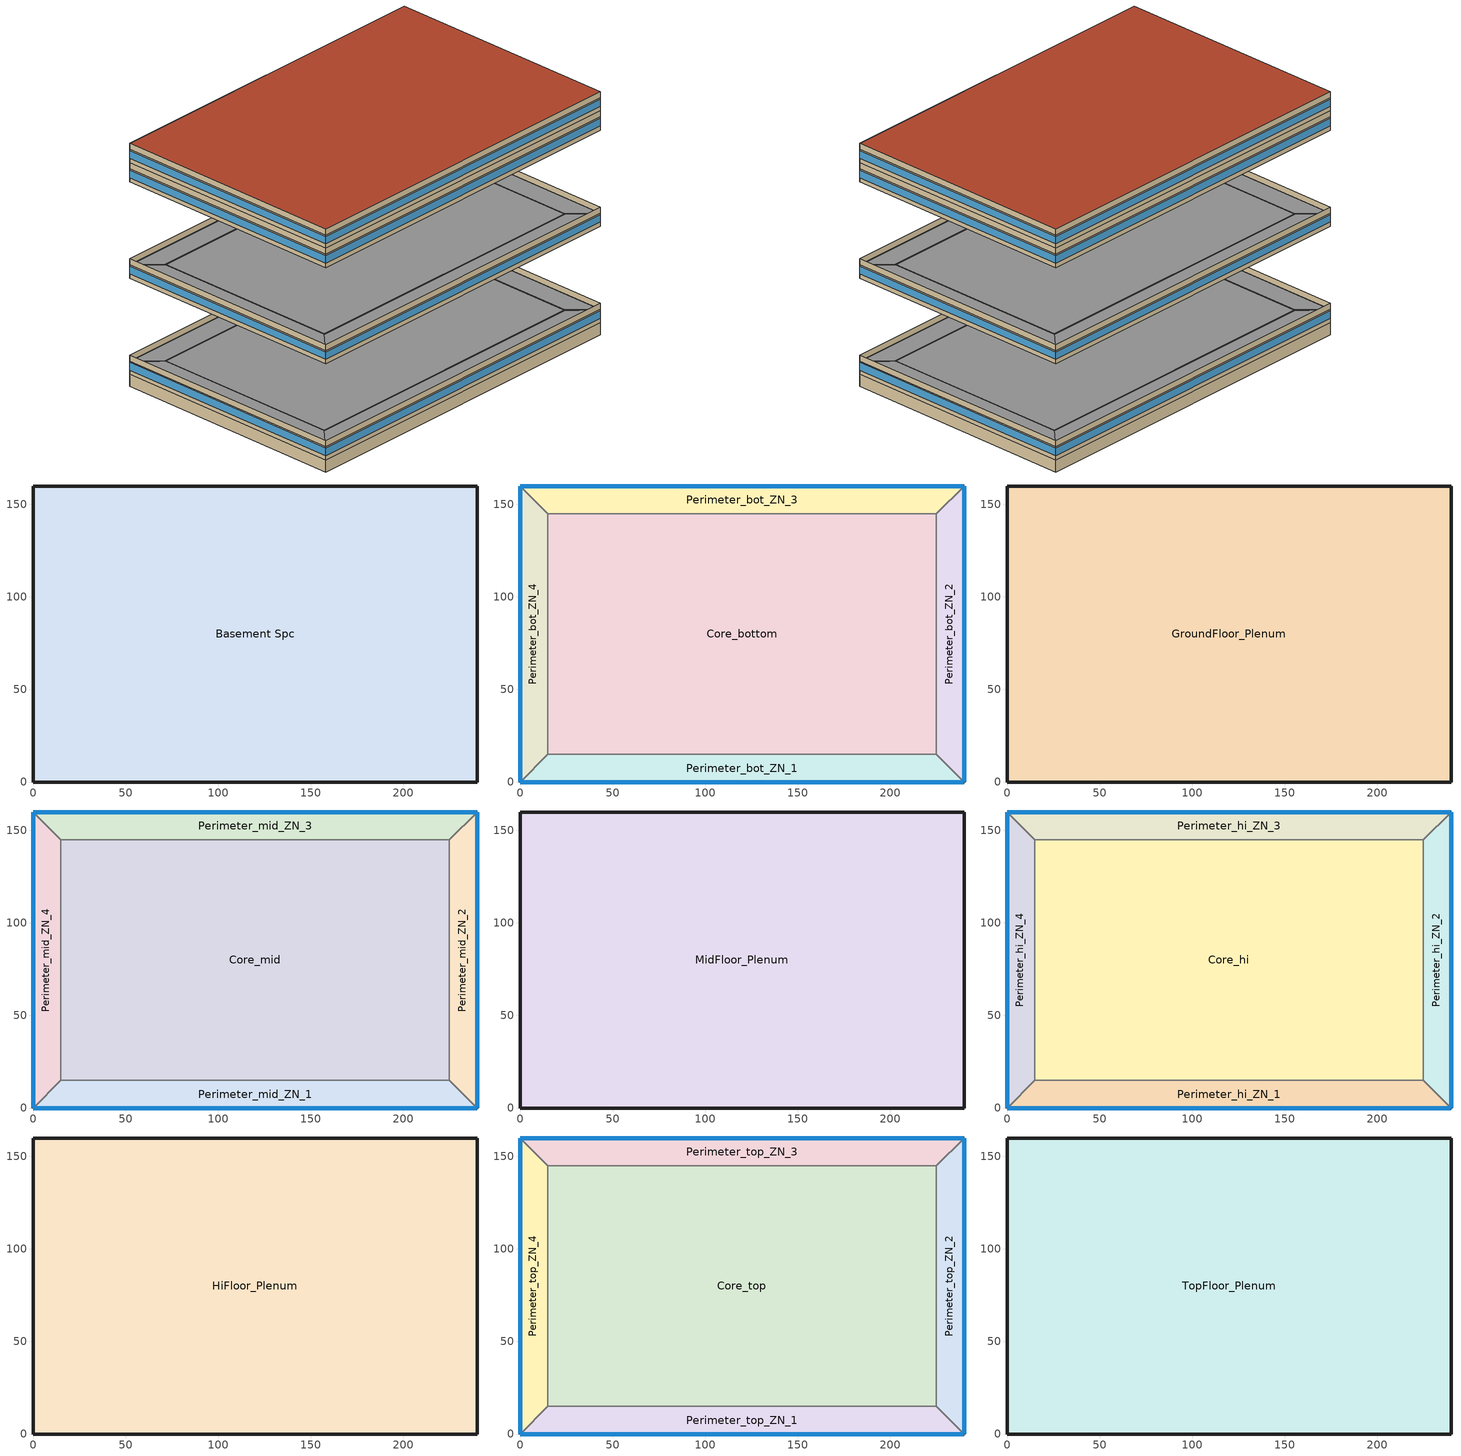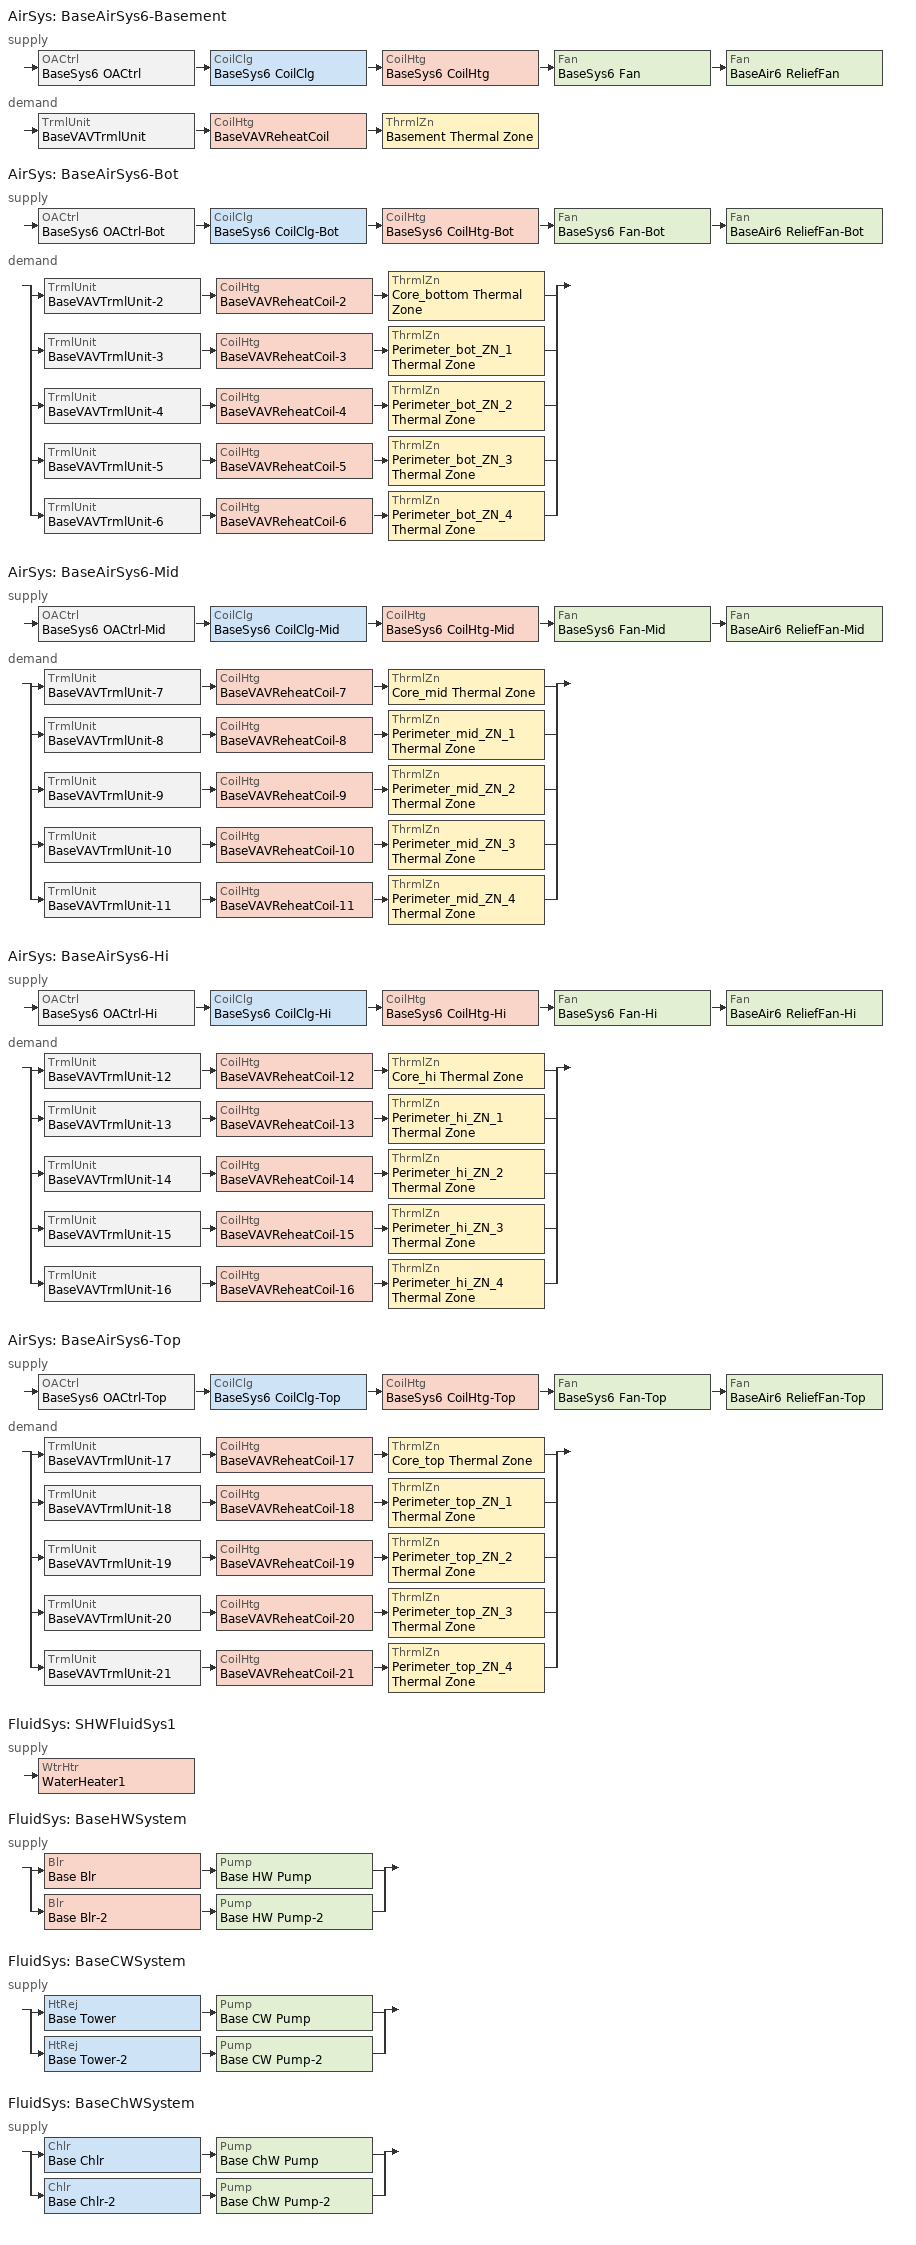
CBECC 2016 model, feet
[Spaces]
Basement Spc
 floor ground (Base_CZ12-SlabOnOrBelowGradeF073): 239.85,159.9 239.85,0 0,0 0,159.9 z-8
 wall ground (Base_CZ12-BelowGradeWallC114): 239.85,0 239.85,159.9 0,159.9 0,0 239.85,0 z-8:0
Core_bottom
 floor to Basement Spc (NACM_Interior Floor): 224.85,144.9 224.85,15 15,15 15,144.9 z0
 wall to Perimeter_bot_ZN_2 (NACM_Interior Wall): 224.85,15 224.85,144.9 z0:9
 wall to Perimeter_bot_ZN_3 (NACM_Interior Wall): 224.85,144.9 15,144.9 z0:9
 wall to Perimeter_bot_ZN_1 (NACM_Interior Wall): 15,15 224.85,15 z0:9
 wall to Perimeter_bot_ZN_4 (NACM_Interior Wall): 15,144.9 15,15 z0:9
Perimeter_bot_ZN_2
 floor to Basement Spc (NACM_Interior Floor): 239.85,159.9 239.85,0 224.85,15 224.85,144.9 z0
 wall outside (Base_CZ12-NonresMetalFrameWallU062): 239.85,0 239.85,159.9 z0:9
 wall to Perimeter_bot_ZN_1 (NACM_Interior Wall): 224.85,15 239.85,0 z0:9
 wall to Perimeter_bot_ZN_3 (NACM_Interior Wall): 239.85,159.9 224.85,144.9 z0:9
 window (Base_AllCZ_FixedWindowU36): 239.85,0.01 239.85,159.89 z3:8.2
Perimeter_bot_ZN_3
 floor to Basement Spc (NACM_Interior Floor): 239.85,159.9 224.85,144.9 15,144.9 0,159.9 z0
 wall outside (Base_CZ12-NonresMetalFrameWallU062): 239.85,159.9 0,159.9 z0:9
 wall to Perimeter_bot_ZN_4 (NACM_Interior Wall): 0,159.9 15,144.9 z0:9
 window (Base_AllCZ_FixedWindowU36): 239.85,159.9 0,159.9 z3:8.2
Perimeter_bot_ZN_1
 floor to Basement Spc (NACM_Interior Floor): 224.85,15 239.85,0 0,0 15,15 z0
 wall outside (Base_CZ12-NonresMetalFrameWallU062): 0,0 239.85,0 z0:9
 wall to Perimeter_bot_ZN_4 (NACM_Interior Wall): 15,15 0,0 z0:9
 window (Base_AllCZ_FixedWindowU36): 0,0 239.85,0 z3:8.2
Perimeter_bot_ZN_4
 floor to Basement Spc (NACM_Interior Floor): 0,159.9 15,144.9 15,15 0,0 z0
 wall outside (Base_CZ12-NonresMetalFrameWallU062): 0,159.9 0,0 z0:9
 window (Base_AllCZ_FixedWindowU36): 0,159.89 0,0.01 z3:8.2
GroundFloor_Plenum
 floor to Core_bottom (NACM_Drop Ceiling): 224.85,144.9 224.85,15 15,15 15,144.9 z9
 floor to Perimeter_bot_ZN_1 (NACM_Drop Ceiling): 224.85,15 239.85,0 0,0 15,15 z9
 floor to Perimeter_bot_ZN_2 (NACM_Drop Ceiling): 239.85,159.9 239.85,0 224.85,15 224.85,144.9 z9
 floor to Perimeter_bot_ZN_3 (NACM_Drop Ceiling): 239.85,159.9 224.85,144.9 15,144.9 0,159.9 z9
 floor to Perimeter_bot_ZN_4 (NACM_Drop Ceiling): 0,159.9 15,144.9 15,15 0,0 z9
 wall outside (Base_CZ12-NonresMetalFrameWallU062): 239.85,0 239.85,159.9 0,159.9 0,0 239.85,0 z9:13
Core_mid
 floor inside (NACM_Interior Floor): 224.85,144.9 224.85,15 15,15 15,144.9 z65
 wall to Perimeter_mid_ZN_2 (NACM_Interior Wall): 224.85,15 224.85,144.9 z65:74
 wall to Perimeter_mid_ZN_3 (NACM_Interior Wall): 224.85,144.9 15,144.9 z65:74
 wall to Perimeter_mid_ZN_1 (NACM_Interior Wall): 15,15 224.85,15 z65:74
 wall to Perimeter_mid_ZN_4 (NACM_Interior Wall): 15,144.9 15,15 z65:74
Perimeter_mid_ZN_2
 floor inside (NACM_Interior Floor): 239.85,159.9 239.85,0 224.85,15 224.85,144.9 z65
 wall outside (Base_CZ12-NonresMetalFrameWallU062): 239.85,0 239.85,159.9 z65:74
 wall to Perimeter_mid_ZN_1 (NACM_Interior Wall): 224.85,15 239.85,0 z65:74
 wall to Perimeter_mid_ZN_3 (NACM_Interior Wall): 239.85,159.9 224.85,144.9 z65:74
 window (Base_AllCZ_FixedWindowU36): 239.85,0.01 239.85,159.89 z68:73
Perimeter_mid_ZN_3
 floor inside (NACM_Interior Floor): 239.85,159.9 224.85,144.9 15,144.9 0,159.9 z65
 wall outside (Base_CZ12-NonresMetalFrameWallU062): 239.85,159.9 0,159.9 z65:74
 wall to Perimeter_mid_ZN_4 (NACM_Interior Wall): 0,159.9 15,144.9 z65:74
 window (Base_AllCZ_FixedWindowU36): 239.85,159.9 0,159.9 z68:73
Perimeter_mid_ZN_1
 floor inside (NACM_Interior Floor): 224.85,15 239.85,0 0,0 15,15 z65
 wall outside (Base_CZ12-NonresMetalFrameWallU062): 0,0 239.85,0 z65:74
 wall to Perimeter_mid_ZN_4 (NACM_Interior Wall): 15,15 0,0 z65:74
 window (Base_AllCZ_FixedWindowU36): 0,0 239.85,0 z68:73
Perimeter_mid_ZN_4
 floor inside (NACM_Interior Floor): 0,159.9 15,144.9 15,15 0,0 z65
 wall outside (Base_CZ12-NonresMetalFrameWallU062): 0,159.9 0,0 z65:74
 window (Base_AllCZ_FixedWindowU36): 0,159.89 0,0.01 z68:73
MidFloor_Plenum
 floor to Core_mid (NACM_Drop Ceiling): 224.85,144.9 224.85,15 15,15 15,144.9 z74
 floor to Perimeter_mid_ZN_1 (NACM_Drop Ceiling): 224.85,15 239.85,0 0,0 15,15 z74
 floor to Perimeter_mid_ZN_2 (NACM_Drop Ceiling): 239.85,159.9 239.85,0 224.85,15 224.85,144.9 z74
 floor to Perimeter_mid_ZN_3 (NACM_Drop Ceiling): 239.85,159.9 224.85,144.9 15,144.9 0,159.9 z74
 floor to Perimeter_mid_ZN_4 (NACM_Drop Ceiling): 0,159.9 15,144.9 15,15 0,0 z74
 wall outside (Base_CZ12-NonresMetalFrameWallU062): 239.85,0 239.85,159.9 0,159.9 0,0 239.85,0 z74:78
Core_hi
 floor inside (NACM_Interior Floor): 224.85,144.9 224.85,15 15,15 15,144.9 z130
 wall to Perimeter_hi_ZN_2 (NACM_Interior Wall): 224.85,15 224.85,144.9 z130:139
 wall to Perimeter_hi_ZN_3 (NACM_Interior Wall): 224.85,144.9 15,144.9 z130:139
 wall to Perimeter_hi_ZN_1 (NACM_Interior Wall): 15,15 224.85,15 z130:139
 wall to Perimeter_hi_ZN_4 (NACM_Interior Wall): 15,144.9 15,15 z130:139
Perimeter_hi_ZN_2
 floor inside (NACM_Interior Floor): 239.85,159.9 239.85,0 224.85,15 224.85,144.9 z130
 wall outside (Base_CZ12-NonresMetalFrameWallU062): 239.85,0 239.85,159.9 z130:139
 wall to Perimeter_hi_ZN_1 (NACM_Interior Wall): 224.85,15 239.85,0 z130:139
 wall to Perimeter_hi_ZN_3 (NACM_Interior Wall): 239.85,159.9 224.85,144.9 z130:139
 window (Base_AllCZ_FixedWindowU36): 239.85,0.01 239.85,159.89 z133:138
Perimeter_hi_ZN_3
 floor inside (NACM_Interior Floor): 239.85,159.9 224.85,144.9 15,144.9 0,159.9 z130
 wall outside (Base_CZ12-NonresMetalFrameWallU062): 239.85,159.9 0,159.9 z130:139
 wall to Perimeter_hi_ZN_4 (NACM_Interior Wall): 0,159.9 15,144.9 z130:139
 window (Base_AllCZ_FixedWindowU36): 239.85,159.9 0,159.9 z133:138
Perimeter_hi_ZN_1
 floor inside (NACM_Interior Floor): 224.85,15 239.85,0 0,0 15,15 z130
 wall outside (Base_CZ12-NonresMetalFrameWallU062): 0,0 239.85,0 z130:139
 wall to Perimeter_hi_ZN_4 (NACM_Interior Wall): 15,15 0,0 z130:139
 window (Base_AllCZ_FixedWindowU36): 0,0 239.85,0 z133:138
Perimeter_hi_ZN_4
 floor inside (NACM_Interior Floor): 0,159.9 15,144.9 15,15 0,0 z130
 wall outside (Base_CZ12-NonresMetalFrameWallU062): 0,159.9 0,0 z130:139
 window (Base_AllCZ_FixedWindowU36): 0,159.89 0,0.01 z133:138
HiFloor_Plenum
 floor to Core_hi (NACM_Drop Ceiling): 224.85,144.9 224.85,15 15,15 15,144.9 z139
 floor to Perimeter_hi_ZN_1 (NACM_Drop Ceiling): 224.85,15 239.85,0 0,0 15,15 z139
 floor to Perimeter_hi_ZN_2 (NACM_Drop Ceiling): 239.85,159.9 239.85,0 224.85,15 224.85,144.9 z139
 floor to Perimeter_hi_ZN_3 (NACM_Drop Ceiling): 239.85,159.9 224.85,144.9 15,144.9 0,159.9 z139
 floor to Perimeter_hi_ZN_4 (NACM_Drop Ceiling): 0,159.9 15,144.9 15,15 0,0 z139
 wall outside (Base_CZ12-NonresMetalFrameWallU062): 239.85,0 239.85,159.9 0,159.9 0,0 239.85,0 z139:143
Core_top
 floor inside (NACM_Interior Floor): 224.85,144.9 224.85,15 15,15 15,144.9 z143
 wall to Perimeter_top_ZN_2 (NACM_Interior Wall): 224.85,15 224.85,144.9 z143:152
 wall to Perimeter_top_ZN_3 (NACM_Interior Wall): 224.85,144.9 15,144.9 z143:152
 wall to Perimeter_top_ZN_1 (NACM_Interior Wall): 15,15 224.85,15 z143:152
 wall to Perimeter_top_ZN_4 (NACM_Interior Wall): 15,144.9 15,15 z143:152
Perimeter_top_ZN_2
 floor inside (NACM_Interior Floor): 239.85,159.9 239.85,0 224.85,15 224.85,144.9 z143
 wall outside (Base_CZ12-NonresMetalFrameWallU062): 239.85,0 239.85,159.9 z143:152
 wall to Perimeter_top_ZN_1 (NACM_Interior Wall): 224.85,15 239.85,0 z143:152
 wall to Perimeter_top_ZN_3 (NACM_Interior Wall): 239.85,159.9 224.85,144.9 z143:152
 window (Base_AllCZ_FixedWindowU36): 239.85,0.01 239.85,159.89 z146:151
Perimeter_top_ZN_3
 floor inside (NACM_Interior Floor): 239.85,159.9 224.85,144.9 15,144.9 0,159.9 z143
 wall outside (Base_CZ12-NonresMetalFrameWallU062): 239.85,159.9 0,159.9 z143:152
 wall to Perimeter_top_ZN_4 (NACM_Interior Wall): 0,159.9 15,144.9 z143:152
 window (Base_AllCZ_FixedWindowU36): 239.85,159.9 0,159.9 z146:151
Perimeter_top_ZN_1
 floor inside (NACM_Interior Floor): 224.85,15 239.85,0 0,0 15,15 z143
 wall outside (Base_CZ12-NonresMetalFrameWallU062): 0,0 239.85,0 z143:152
 wall to Perimeter_top_ZN_4 (NACM_Interior Wall): 15,15 0,0 z143:152
 window (Base_AllCZ_FixedWindowU36): 0,0 239.85,0 z146:151
Perimeter_top_ZN_4
 floor inside (NACM_Interior Floor): 0,159.9 15,144.9 15,15 0,0 z143
 wall outside (Base_CZ12-NonresMetalFrameWallU062): 0,159.9 0,0 z143:152
 window (Base_AllCZ_FixedWindowU36): 0,159.89 0,0.01 z146:151
TopFloor_Plenum
 floor to Core_top (NACM_Drop Ceiling): 224.85,144.9 224.85,15 15,15 15,144.9 z152
 floor to Perimeter_top_ZN_1 (NACM_Drop Ceiling): 224.85,15 239.85,0 0,0 15,15 z152
 floor to Perimeter_top_ZN_2 (NACM_Drop Ceiling): 239.85,159.9 239.85,0 224.85,15 224.85,144.9 z152
 floor to Perimeter_top_ZN_3 (NACM_Drop Ceiling): 239.85,159.9 224.85,144.9 15,144.9 0,159.9 z152
 floor to Perimeter_top_ZN_4 (NACM_Drop Ceiling): 0,159.9 15,144.9 15,15 0,0 z152
 wall outside (Base_CZ12-NonresMetalFrameWallU062): 239.85,0 239.85,159.9 0,159.9 0,0 239.85,0 z152:156
 roof outside (Base_CZ12-FlatNonresWoodFramingAndOtherRoofU034): 239.85,0 239.85,159.9 0,159.9 0,0 z156
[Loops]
AirSys 'BaseAirSys6-Basement'
 supply: OACtrl 'BaseSys6 OACtrl' > CoilClg 'BaseSys6 CoilClg' > CoilHtg 'BaseSys6 CoilHtg' > Fan 'BaseSys6 Fan' > Fan 'BaseAir6 ReliefFan'
 demand: TrmlUnit 'BaseVAVTrmlUnit' > CoilHtg 'BaseVAVReheatCoil' > ThrmlZn 'Basement Thermal Zone'
AirSys 'BaseAirSys6-Bot'
 supply: OACtrl 'BaseSys6 OACtrl-Bot' > CoilClg 'BaseSys6 CoilClg-Bot' > CoilHtg 'BaseSys6 CoilHtg-Bot' > Fan 'BaseSys6 Fan-Bot' > Fan 'BaseAir6 ReliefFan-Bot'
 demand: split
  | TrmlUnit 'BaseVAVTrmlUnit-2' > CoilHtg 'BaseVAVReheatCoil-2' > ThrmlZn 'Core_bottom Thermal Zone'
  | TrmlUnit 'BaseVAVTrmlUnit-3' > CoilHtg 'BaseVAVReheatCoil-3' > ThrmlZn 'Perimeter_bot_ZN_1 Thermal Zone'
  | TrmlUnit 'BaseVAVTrmlUnit-4' > CoilHtg 'BaseVAVReheatCoil-4' > ThrmlZn 'Perimeter_bot_ZN_2 Thermal Zone'
  | TrmlUnit 'BaseVAVTrmlUnit-5' > CoilHtg 'BaseVAVReheatCoil-5' > ThrmlZn 'Perimeter_bot_ZN_3 Thermal Zone'
  | TrmlUnit 'BaseVAVTrmlUnit-6' > CoilHtg 'BaseVAVReheatCoil-6' > ThrmlZn 'Perimeter_bot_ZN_4 Thermal Zone'
AirSys 'BaseAirSys6-Mid'
 supply: OACtrl 'BaseSys6 OACtrl-Mid' > CoilClg 'BaseSys6 CoilClg-Mid' > CoilHtg 'BaseSys6 CoilHtg-Mid' > Fan 'BaseSys6 Fan-Mid' > Fan 'BaseAir6 ReliefFan-Mid'
 demand: split
  | TrmlUnit 'BaseVAVTrmlUnit-7' > CoilHtg 'BaseVAVReheatCoil-7' > ThrmlZn 'Core_mid Thermal Zone'
  | TrmlUnit 'BaseVAVTrmlUnit-8' > CoilHtg 'BaseVAVReheatCoil-8' > ThrmlZn 'Perimeter_mid_ZN_1 Thermal Zone'
  | TrmlUnit 'BaseVAVTrmlUnit-9' > CoilHtg 'BaseVAVReheatCoil-9' > ThrmlZn 'Perimeter_mid_ZN_2 Thermal Zone'
  | TrmlUnit 'BaseVAVTrmlUnit-10' > CoilHtg 'BaseVAVReheatCoil-10' > ThrmlZn 'Perimeter_mid_ZN_3 Thermal Zone'
  | TrmlUnit 'BaseVAVTrmlUnit-11' > CoilHtg 'BaseVAVReheatCoil-11' > ThrmlZn 'Perimeter_mid_ZN_4 Thermal Zone'
AirSys 'BaseAirSys6-Hi'
 supply: OACtrl 'BaseSys6 OACtrl-Hi' > CoilClg 'BaseSys6 CoilClg-Hi' > CoilHtg 'BaseSys6 CoilHtg-Hi' > Fan 'BaseSys6 Fan-Hi' > Fan 'BaseAir6 ReliefFan-Hi'
 demand: split
  | TrmlUnit 'BaseVAVTrmlUnit-12' > CoilHtg 'BaseVAVReheatCoil-12' > ThrmlZn 'Core_hi Thermal Zone'
  | TrmlUnit 'BaseVAVTrmlUnit-13' > CoilHtg 'BaseVAVReheatCoil-13' > ThrmlZn 'Perimeter_hi_ZN_1 Thermal Zone'
  | TrmlUnit 'BaseVAVTrmlUnit-14' > CoilHtg 'BaseVAVReheatCoil-14' > ThrmlZn 'Perimeter_hi_ZN_2 Thermal Zone'
  | TrmlUnit 'BaseVAVTrmlUnit-15' > CoilHtg 'BaseVAVReheatCoil-15' > ThrmlZn 'Perimeter_hi_ZN_3 Thermal Zone'
  | TrmlUnit 'BaseVAVTrmlUnit-16' > CoilHtg 'BaseVAVReheatCoil-16' > ThrmlZn 'Perimeter_hi_ZN_4 Thermal Zone'
AirSys 'BaseAirSys6-Top'
 supply: OACtrl 'BaseSys6 OACtrl-Top' > CoilClg 'BaseSys6 CoilClg-Top' > CoilHtg 'BaseSys6 CoilHtg-Top' > Fan 'BaseSys6 Fan-Top' > Fan 'BaseAir6 ReliefFan-Top'
 demand: split
  | TrmlUnit 'BaseVAVTrmlUnit-17' > CoilHtg 'BaseVAVReheatCoil-17' > ThrmlZn 'Core_top Thermal Zone'
  | TrmlUnit 'BaseVAVTrmlUnit-18' > CoilHtg 'BaseVAVReheatCoil-18' > ThrmlZn 'Perimeter_top_ZN_1 Thermal Zone'
  | TrmlUnit 'BaseVAVTrmlUnit-19' > CoilHtg 'BaseVAVReheatCoil-19' > ThrmlZn 'Perimeter_top_ZN_2 Thermal Zone'
  | TrmlUnit 'BaseVAVTrmlUnit-20' > CoilHtg 'BaseVAVReheatCoil-20' > ThrmlZn 'Perimeter_top_ZN_3 Thermal Zone'
  | TrmlUnit 'BaseVAVTrmlUnit-21' > CoilHtg 'BaseVAVReheatCoil-21' > ThrmlZn 'Perimeter_top_ZN_4 Thermal Zone'
FluidSys 'SHWFluidSys1'
 supply: WtrHtr 'WaterHeater1'
FluidSys 'BaseHWSystem'
 supply: split
  | Blr 'Base Blr' > Pump 'Base HW Pump'
  | Blr 'Base Blr-2' > Pump 'Base HW Pump-2'
FluidSys 'BaseCWSystem'
 supply: split
  | HtRej 'Base Tower' > Pump 'Base CW Pump'
  | HtRej 'Base Tower-2' > Pump 'Base CW Pump-2'
FluidSys 'BaseChWSystem'
 supply: split
  | Chlr 'Base Chlr' > Pump 'Base ChW Pump'
  | Chlr 'Base Chlr-2' > Pump 'Base ChW Pump-2'
[Proj]
040012-OffLrg-CECStd16: ZipCode=95814; AnalysisType=Title24Compliance
[Bldg]
Large Office: TotStoryCnt=13; AboveGrdStoryCnt=12
[ConsAssm]
Base_CZ12-SlabOnOrBelowGradeF073: CompatibleSurfType=UndergroundFloor; SlabType=UnheatedSlabOnGrade; MatRef=Concrete - 140 lb/ft3 - 6 in.
Base_CZ12-BelowGradeWallC114: CompatibleSurfType=UndergroundWall; MatRef=Concrete - Solid Grout - 115 lb/ft3 - 8 in.
Base_CZ12-NonresMetalFrameWallU062: CompatibleSurfType=ExteriorWall; MatRef=( Stucco - 7/8 in., Compliance Insulation R13.99, Air - Metal Wall Framing - 16 or 24 in. OC, Gypsum Board - 1/2 in. )
NACM_Interior Wall: CompatibleSurfType=InteriorWall; MatRef=( Gypsum Board - 5/8 in., Air - Metal Wall Framing - 16 or 24 in. OC, Gypsum Board - 5/8 in. )
Base_CZ12-FlatNonresWoodFramingAndOtherRoofU034: CompatibleSurfType=Roof; MatRef=( Metal Standing Seam - 1/16 in., Compliance Insulation R28.63 ); CRRCInitialRefl=0.63; CRRCAgedRefl=0.63; CRRCInitialEmit=0.85; CRRCAgedEmit=0.85; CRRCProdID=XXXX-XXXX
NACM_Interior Floor: CompatibleSurfType=InteriorFloor; MatRef=( Metal Deck - 1/16 in., Concrete - 140 lb/ft3 - 4 in., Carpet - 3/4 in. )
NACM_Drop Ceiling: CompatibleSurfType=InteriorFloor; MatRef=Acoustic Tile - 3/4 in.
[Mat]
Name | CodeCat | CodeItem
Concrete - 140 lb/ft3 - 6 in. | Concrete | Concrete - 140 lb/ft3 - 6 in.
Concrete - Solid Grout - 115 lb/ft3 - 8 in. | Masonry Units Solid | Concrete - Solid Grout - 115 lb/ft3 - 8 in.
Stucco - 7/8 in. | Plastering Materials | Stucco - 7/8 in.
Compliance Insulation R13.99 | Insulation Board | Compliance Insulation R13.99
Air - Metal Wall Framing - 16 or 24 in. OC | Air | Air - Metal Wall Framing - 16 or 24 in. OC
Gypsum Board - 1/2 in. | Bldg Board and Siding | Gypsum Board - 1/2 in.
Gypsum Board - 5/8 in. | Bldg Board and Siding | Gypsum Board - 5/8 in.
Metal Standing Seam - 1/16 in. | Roofing | Metal Standing Seam - 1/16 in.
Compliance Insulation R28.63 | Insulation Board | Compliance Insulation R28.63
Metal Deck - 1/16 in. | Bldg Board and Siding | Metal Deck - 1/16 in.
Concrete - 140 lb/ft3 - 4 in. | Concrete | Concrete - 140 lb/ft3 - 4 in.
Carpet - 3/4 in. | Finish Materials | Carpet - 3/4 in.
Acoustic Tile - 3/4 in. | Finish Materials | Acoustic Tile - 3/4 in.
[FenCons]
Base_AllCZ_FixedWindowU36: FenType=VerticalFenestration; FenProdType=FixedWindow; AssmContext=Manufactured; CertificationMthd=NFRCRated; SHGC=0.25; UFactor=0.36; VT=0.42
[Story]
Name | Mult
Basement; GroundFloor; TopFloor
MidFloor; HiFloor | 5
[Spc]
Name | Story | ThrmlZnRef | Vol | SpcFuncDefaultsRef | SHWFluidSegRef | CondgType | SecSide100PctControlled
Basement Spc | Basement | Basement Thermal Zone | 306899 | Office Mod Defaults | SHWSupply1
Core_bottom | GroundFloor | Core_bottom Thermal Zone | 245391 | Office Mod Defaults | SHWSupply1
GroundFloor_Plenum | GroundFloor | GroundFloor_Plenum Thermal Zone | 153412 |  |  | Plenum
Perimeter_bot_ZN_1 | GroundFloor | Perimeter_bot_ZN_1 Thermal Zone | 30371.4 | Office Mod Defaults | SHWSupply1 |  | 1
Perimeter_bot_ZN_2 | GroundFloor | Perimeter_bot_ZN_2 Thermal Zone | 19572.1 | Office Mod Defaults | SHWSupply1 |  | 1
Perimeter_bot_ZN_3 | GroundFloor | Perimeter_bot_ZN_3 Thermal Zone | 30370.8 | Office Mod Defaults | SHWSupply1 |  | 1
Perimeter_bot_ZN_4 | GroundFloor | Perimeter_bot_ZN_4 Thermal Zone | 19572.1 | Office Mod Defaults | SHWSupply1 |  | 1
Core_mid | MidFloor | Core_mid Thermal Zone | 245391 | Office Mod Defaults | SHWSupply1
MidFloor_Plenum | MidFloor | MidFloor_Plenum Thermal Zone | 153412 |  |  | Plenum
Perimeter_mid_ZN_1 | MidFloor | Perimeter_mid_ZN_1 Thermal Zone | 30371.4 | Office Mod Defaults | SHWSupply1 |  | 1
Perimeter_mid_ZN_2 | MidFloor | Perimeter_mid_ZN_2 Thermal Zone | 19572.1 | Office Mod Defaults | SHWSupply1 |  | 1
Perimeter_mid_ZN_3 | MidFloor | Perimeter_mid_ZN_3 Thermal Zone | 30370.8 | Office Mod Defaults | SHWSupply1 |  | 1
Perimeter_mid_ZN_4 | MidFloor | Perimeter_mid_ZN_4 Thermal Zone | 19572.1 | Office Mod Defaults | SHWSupply1 |  | 1
Core_hi | HiFloor | Core_hi Thermal Zone | 245391 | Office Mod Defaults | SHWSupply1
HiFloor_Plenum | HiFloor | HiFloor_Plenum Thermal Zone | 153412 |  |  | Plenum
Perimeter_hi_ZN_1 | HiFloor | Perimeter_hi_ZN_1 Thermal Zone | 30371.4 | Office Mod Defaults | SHWSupply1 |  | 1
Perimeter_hi_ZN_2 | HiFloor | Perimeter_hi_ZN_2 Thermal Zone | 19572.1 | Office Mod Defaults | SHWSupply1 |  | 1
Perimeter_hi_ZN_3 | HiFloor | Perimeter_hi_ZN_3 Thermal Zone | 30370.8 | Office Mod Defaults | SHWSupply1 |  | 1
Perimeter_hi_ZN_4 | HiFloor | Perimeter_hi_ZN_4 Thermal Zone | 19572.1 | Office Mod Defaults | SHWSupply1 |  | 1
Core_top | TopFloor | Core_top Thermal Zone | 245391 | Office Mod Defaults | SHWSupply1
Perimeter_top_ZN_1 | TopFloor | Perimeter_top_ZN_1 Thermal Zone | 30371.4 | Office Mod Defaults | SHWSupply1 |  | 1
Perimeter_top_ZN_2 | TopFloor | Perimeter_top_ZN_2 Thermal Zone | 19572.1 | Office Mod Defaults | SHWSupply1 |  | 1
Perimeter_top_ZN_3 | TopFloor | Perimeter_top_ZN_3 Thermal Zone | 30370.8 | Office Mod Defaults | SHWSupply1 |  | 1
Perimeter_top_ZN_4 | TopFloor | Perimeter_top_ZN_4 Thermal Zone | 19572.1 | Office Mod Defaults | SHWSupply1 |  | 1
TopFloor_Plenum | TopFloor | TopFloor_Plenum Thermal Zone | 153412 |  |  | Plenum
[ThrmlZn]
Name | Type | PriAirCondgSysRef | ClgTstatSchRef | HtgTstatSchRef
Basement Thermal Zone | Conditioned | BaseAirSys6-Basement | Office ClgSetPt | Office HtgSetPt
Core_bottom Thermal Zone; Perimeter_bot_ZN_1 Thermal Zone; Perimeter_bot_ZN_2 Thermal Zone; Perimeter_bot_ZN_3 Thermal Zone; Perimeter_bot_ZN_4 Thermal Zone | Conditioned | BaseAirSys6-Bot | Office ClgSetPt | Office HtgSetPt
GroundFloor_Plenum Thermal Zone; MidFloor_Plenum Thermal Zone; HiFloor_Plenum Thermal Zone; TopFloor_Plenum Thermal Zone | Plenum
Core_mid Thermal Zone; Perimeter_mid_ZN_1 Thermal Zone; Perimeter_mid_ZN_2 Thermal Zone; Perimeter_mid_ZN_3 Thermal Zone; Perimeter_mid_ZN_4 Thermal Zone | Conditioned | BaseAirSys6-Mid | Office ClgSetPt | Office HtgSetPt
Core_hi Thermal Zone; Perimeter_hi_ZN_1 Thermal Zone; Perimeter_hi_ZN_2 Thermal Zone; Perimeter_hi_ZN_3 Thermal Zone; Perimeter_hi_ZN_4 Thermal Zone | Conditioned | BaseAirSys6-Hi | Office ClgSetPt | Office HtgSetPt
Core_top Thermal Zone; Perimeter_top_ZN_1 Thermal Zone; Perimeter_top_ZN_2 Thermal Zone; Perimeter_top_ZN_3 Thermal Zone; Perimeter_top_ZN_4 Thermal Zone | Conditioned | BaseAirSys6-Top | Office ClgSetPt | Office HtgSetPt
[AirSys] Type=VAV; CtrlSysType=DDCToZone; ReheatCtrlMthd=DualMaximum; OptStart=1; ClgCtrl=WarmestResetFlowFirst; ClRstSupHi=60; ClRstSupLow=55
BaseAirSys6-Basement: ClgDsgnSupAirTemp=60
BaseAirSys6-Bot; BaseAirSys6-Top: 
BaseAirSys6-Mid; BaseAirSys6-Hi: Cnt=5
[AirSeg]
Name | Sys | Type
BaseSys6 SupAirSeg | BaseAirSys6-Basement | Supply
BaseSys6 RetAirSeg | BaseAirSys6-Basement | Relief
BaseSys6 SupAirSeg-Bot | BaseAirSys6-Bot | Supply
BaseSys6 RetAirSeg-Bot | BaseAirSys6-Bot | Relief
BaseSys6 SupAirSeg-Mid | BaseAirSys6-Mid | Supply
BaseSys6 RetAirSeg-Mid | BaseAirSys6-Mid | Relief
BaseSys6 SupAirSeg-Hi | BaseAirSys6-Hi | Supply
BaseSys6 RetAirSeg-Hi | BaseAirSys6-Hi | Relief
BaseSys6 SupAirSeg-Top | BaseAirSys6-Top | Supply
BaseSys6 RetAirSeg-Top | BaseAirSys6-Top | Relief
[CoilClg] Type=ChilledWater; FluidSegInRef=BaseChWPrimSupSeg; FluidSegOutRef=BaseChWPrimRetSeg
Name | Sys
BaseSys6 CoilClg | BaseAirSys6-Basement
BaseSys6 CoilClg-Bot | BaseAirSys6-Bot
BaseSys6 CoilClg-Mid | BaseAirSys6-Mid
BaseSys6 CoilClg-Hi | BaseAirSys6-Hi
BaseSys6 CoilClg-Top | BaseAirSys6-Top
[CoilHtg] Type=HotWater; FluidSegInRef=BaseHWPrimSupSeg; FluidSegOutRef=BaseHWPrimRetSeg
Name | Sys
BaseSys6 CoilHtg; BaseVAVReheatCoil | BaseAirSys6-Basement
BaseSys6 CoilHtg-Bot; BaseVAVReheatCoil-2; BaseVAVReheatCoil-3; BaseVAVReheatCoil-4; BaseVAVReheatCoil-5; BaseVAVReheatCoil-6 | BaseAirSys6-Bot
BaseSys6 CoilHtg-Mid; BaseVAVReheatCoil-7; BaseVAVReheatCoil-8; BaseVAVReheatCoil-9; BaseVAVReheatCoil-10; BaseVAVReheatCoil-11 | BaseAirSys6-Mid
BaseSys6 CoilHtg-Hi; BaseVAVReheatCoil-12; BaseVAVReheatCoil-13; BaseVAVReheatCoil-14; BaseVAVReheatCoil-15; BaseVAVReheatCoil-16 | BaseAirSys6-Hi
BaseSys6 CoilHtg-Top; BaseVAVReheatCoil-17; BaseVAVReheatCoil-18; BaseVAVReheatCoil-19; BaseVAVReheatCoil-20; BaseVAVReheatCoil-21 | BaseAirSys6-Top
[Fan] CtrlMthd=VariableSpeedDrive
Name | Sys
BaseSys6 Fan; BaseAir6 ReliefFan | BaseAirSys6-Basement
BaseSys6 Fan-Bot; BaseAir6 ReliefFan-Bot | BaseAirSys6-Bot
BaseSys6 Fan-Mid; BaseAir6 ReliefFan-Mid | BaseAirSys6-Mid
BaseSys6 Fan-Hi; BaseAir6 ReliefFan-Hi | BaseAirSys6-Hi
BaseSys6 Fan-Top; BaseAir6 ReliefFan-Top | BaseAirSys6-Top
[TrmlUnit] Type=VAVReheatBox
Name | Sys | ZnServedRef | PriAirSegRef
BaseVAVTrmlUnit | BaseAirSys6-Basement | Basement Thermal Zone | BaseSys6 SupAirSeg
BaseVAVTrmlUnit-2 | BaseAirSys6-Bot | Core_bottom Thermal Zone | BaseSys6 SupAirSeg-Bot
BaseVAVTrmlUnit-3 | BaseAirSys6-Bot | Perimeter_bot_ZN_1 Thermal Zone | BaseSys6 SupAirSeg-Bot
BaseVAVTrmlUnit-4 | BaseAirSys6-Bot | Perimeter_bot_ZN_2 Thermal Zone | BaseSys6 SupAirSeg-Bot
BaseVAVTrmlUnit-5 | BaseAirSys6-Bot | Perimeter_bot_ZN_3 Thermal Zone | BaseSys6 SupAirSeg-Bot
BaseVAVTrmlUnit-6 | BaseAirSys6-Bot | Perimeter_bot_ZN_4 Thermal Zone | BaseSys6 SupAirSeg-Bot
BaseVAVTrmlUnit-7 | BaseAirSys6-Mid | Core_mid Thermal Zone | BaseSys6 SupAirSeg-Mid
BaseVAVTrmlUnit-8 | BaseAirSys6-Mid | Perimeter_mid_ZN_1 Thermal Zone | BaseSys6 SupAirSeg-Mid
BaseVAVTrmlUnit-9 | BaseAirSys6-Mid | Perimeter_mid_ZN_2 Thermal Zone | BaseSys6 SupAirSeg-Mid
BaseVAVTrmlUnit-10 | BaseAirSys6-Mid | Perimeter_mid_ZN_3 Thermal Zone | BaseSys6 SupAirSeg-Mid
BaseVAVTrmlUnit-11 | BaseAirSys6-Mid | Perimeter_mid_ZN_4 Thermal Zone | BaseSys6 SupAirSeg-Mid
BaseVAVTrmlUnit-12 | BaseAirSys6-Hi | Core_hi Thermal Zone | BaseSys6 SupAirSeg-Hi
BaseVAVTrmlUnit-13 | BaseAirSys6-Hi | Perimeter_hi_ZN_1 Thermal Zone | BaseSys6 SupAirSeg-Hi
BaseVAVTrmlUnit-14 | BaseAirSys6-Hi | Perimeter_hi_ZN_2 Thermal Zone | BaseSys6 SupAirSeg-Hi
BaseVAVTrmlUnit-15 | BaseAirSys6-Hi | Perimeter_hi_ZN_3 Thermal Zone | BaseSys6 SupAirSeg-Hi
BaseVAVTrmlUnit-16 | BaseAirSys6-Hi | Perimeter_hi_ZN_4 Thermal Zone | BaseSys6 SupAirSeg-Hi
BaseVAVTrmlUnit-17 | BaseAirSys6-Top | Core_top Thermal Zone | BaseSys6 SupAirSeg-Top
BaseVAVTrmlUnit-18 | BaseAirSys6-Top | Perimeter_top_ZN_1 Thermal Zone | BaseSys6 SupAirSeg-Top
BaseVAVTrmlUnit-19 | BaseAirSys6-Top | Perimeter_top_ZN_2 Thermal Zone | BaseSys6 SupAirSeg-Top
BaseVAVTrmlUnit-20 | BaseAirSys6-Top | Perimeter_top_ZN_3 Thermal Zone | BaseSys6 SupAirSeg-Top
BaseVAVTrmlUnit-21 | BaseAirSys6-Top | Perimeter_top_ZN_4 Thermal Zone | BaseSys6 SupAirSeg-Top
[OACtrl] EconoCtrlMthd=DifferentialDryBulb; EconoIntegration=Integrated
Name | Sys | AirSegSupRef | AirSegRetRef
BaseSys6 OACtrl | BaseAirSys6-Basement | BaseSys6 SupAirSeg | BaseSys6 RetAirSeg
BaseSys6 OACtrl-Bot | BaseAirSys6-Bot | BaseSys6 SupAirSeg-Bot | BaseSys6 RetAirSeg-Bot
BaseSys6 OACtrl-Mid | BaseAirSys6-Mid | BaseSys6 SupAirSeg-Mid | BaseSys6 RetAirSeg-Mid
BaseSys6 OACtrl-Hi | BaseAirSys6-Hi | BaseSys6 SupAirSeg-Hi | BaseSys6 RetAirSeg-Hi
BaseSys6 OACtrl-Top | BaseAirSys6-Top | BaseSys6 SupAirSeg-Top | BaseSys6 RetAirSeg-Top
[FluidSys]
SHWFluidSys1: Type=ServiceHotWater
BaseHWSystem: Type=HotWater; CtrlType=DDC
BaseCWSystem: Type=CondenserWater; CtrlType=DDC; FixedSupTemp=70
BaseChWSystem: Type=ChilledWater; CtrlType=DDC; TempCtrl=OutsideAirReset; RstSupHi=54; RstSupLow=44; RstOutdrHi=60; RstOutdrLow=80
[FluidSeg]
Name | Sys | Type | Src
SHWSupply1 | SHWFluidSys1 | PrimarySupply
SHWMakeup1 | SHWFluidSys1 | MakeupFluid | MunicipalWater
BaseHWPrimSupSeg | BaseHWSystem | PrimarySupply
BaseHWPrimRetSeg | BaseHWSystem | PrimaryReturn
BaseCWPrimSupSeg | BaseCWSystem | PrimarySupply
BaseCWPrimRetSeg | BaseCWSystem | PrimaryReturn
BaseChWPrimSupSeg | BaseChWSystem | PrimarySupply
BaseChWPrimRetSeg | BaseChWSystem | PrimaryReturn
[WtrHtr]
WaterHeater1: Sys=SHWFluidSys1; FluidSegOutRef=SHWSupply1; FluidSegMakeupRef=SHWMakeup1
[Blr] Sys=BaseHWSystem; Type=HotWater; FuelSrc=Gas; DraftType=MechanicalNoncondensing; FluidSegInRef=BaseHWPrimRetSeg; FluidSegOutRef=BaseHWPrimSupSeg; CapRtd=2.92738e+06; ThrmlEff=0.805
Base Blr; Base Blr-2
[Pump]
Name | Sys | SpdCtrl | OperCtrl
Base HW Pump | BaseHWSystem | ConstantSpeed
Base HW Pump-2 | BaseHWSystem | ConstantSpeed | OnDemand
Base CW Pump; Base CW Pump-2 | BaseCWSystem | ConstantSpeed | OnDemand
Base ChW Pump; Base ChW Pump-2 | BaseChWSystem | VariableSpeed | OnDemand
[HtRej] Sys=BaseCWSystem; Type=OpenTower; ModCtrl=VariableSpeedDrive; FluidSegInRef=BaseCWPrimRetSeg; FluidSegOutRef=BaseCWPrimSupSeg; CapRtd=6.39213e+06
Base Tower; Base Tower-2
[Chlr] Sys=BaseChWSystem; Type=Centrifugal; FuelSrc=Electric; CndsrType=Fluid; CndsrFluidSegInRef=BaseCWPrimSupSeg; CndsrFluidSegOutRef=BaseCWPrimRetSeg; EvapFluidSegInRef=BaseChWPrimRetSeg; EvapFluidSegOutRef=BaseChWPrimSupSeg; CapRtd=5.48047e+06; KwPerTon=0.585; IPLVKwPerTon=0.3
Base Chlr; Base Chlr-2
[SpcFuncDefaults]
Office Mod Defaults: SpcFunc=Office (Greater than 250 square feet in floor area); OccSchRef=Office Occupancy; IntLtgRegSchRef=Office Lights; RecptSchRef=Office Receptacle; ProcElecSchRef=Office Receptacle; CommRfrgEqpSchRef=Office Refrigeration; ElevSchRef=Office Elevator; ProcGasSchRef=Office Receptacle; HotWtrHtgSchRef=Office ServiceHotWater
[Sch]
Name | Type | EndMonth | EndDay | SchWeekRef
Office Occupancy | Fraction | 12 | 31 | OfficeOccupancyWk
Office Receptacle | Fraction | 12 | 31 | OfficeReceptacleWk
Office ServiceHotWater | Fraction | 12 | 31 | OfficeServiceHotWaterWk
Office Elevator | Fraction |  |  | OfficeElevatorWk
Office Lights | Fraction | 12 | 31 | OfficeLightsWk
Office ClgSetPt | Temperature | 12 | 31 | OfficeClgSetPtWk
Office HtgSetPt | Temperature | 12 | 31 | OfficeHtgSetPtWk
Office Refrigeration | Fraction |  |  | OfficeRefrigerationWk
[SchWeek]
Name | Type | SchDaySunRef | SchDayMonRef | SchDayTueRef | SchDayWedRef | SchDayThuRef | SchDayFriRef | SchDaySatRef | SchDayHolRef | SchDayClgDDRef | SchDayHtgDDRef | SchDayWDRef
OfficeOccupancyWk | Fraction | OfficeOccupancySun | OfficeOccupancyWD | OfficeOccupancyWD | OfficeOccupancyWD | OfficeOccupancyWD | OfficeOccupancyWD | OfficeOccupancySat | OfficeOccupancySun | OnDay | OffDay
OfficeReceptacleWk | Fraction | OfficeReceptacleSun | OfficeReceptacleWD | OfficeReceptacleWD | OfficeReceptacleWD | OfficeReceptacleWD | OfficeReceptacleWD | OfficeReceptacleSat | OfficeReceptacleSun | OnDay | OffDay
OfficeServiceHotWaterWk | Fraction | OfficeServiceHotWaterSun | OfficeServiceHotWaterWD | OfficeServiceHotWaterWD | OfficeServiceHotWaterWD | OfficeServiceHotWaterWD | OfficeServiceHotWaterWD | OfficeServiceHotWaterSat | OfficeServiceHotWaterSun | OnDay | OffDay
OfficeElevatorWk | Fraction | OfficeElevatorSun |  |  |  |  |  | OfficeElevatorSat |  |  |  | OfficeElevatorWD
OfficeLightsWk | Fraction | OfficeLightsSun | OfficeLightsWD | OfficeLightsWD | OfficeLightsWD | OfficeLightsWD | OfficeLightsWD | OfficeLightsSat | OfficeLightsSun | OnDay | OffDay
OfficeClgSetPtWk | Temperature | OfficeClgSetPtSun | OfficeClgSetPtWD | OfficeClgSetPtWD | OfficeClgSetPtWD | OfficeClgSetPtWD | OfficeClgSetPtWD | OfficeClgSetPtSat | OfficeClgSetPtSun | OfficeClgSetPtWD | OfficeClgSetPtWD
OfficeHtgSetPtWk | Temperature | OfficeHtgSetPtSun | OfficeHtgSetPtWD | OfficeHtgSetPtWD | OfficeHtgSetPtWD | OfficeHtgSetPtWD | OfficeHtgSetPtWD | OfficeHtgSetPtSat | OfficeHtgSetPtSun | OfficeHtgSetPtWD | OfficeHtgSetPtWD
OfficeRefrigerationWk | Fraction | OfficeRefrigerationSat |  |  |  |  |  | OfficeRefrigerationSun |  |  |  | OfficeRefrigerationWD
[SchDay]
Name | Type | Hr
OfficeOccupancySun | Fraction | ( 0, 0, 0, 0, 0, 0, 0.05, 0.05, 0.05, 0.05, 0.05, 0.05, 0.05, 0.05, 0.05, 0.05, 0.05, 0.05, 0, 0, 0, 0, 0, 0 )
OfficeOccupancyWD | Fraction | ( 0, 0, 0, 0, 0, 0, 0.1, 0.2, 0.95, 0.95, 0.95, 0.95, 0.5, 0.95, 0.95, 0.95, 0.95, 0.3, 0.1, 0.1, 0.1, 0.1, 0.05, 0.05 )
OfficeOccupancySat | Fraction | ( 0, 0, 0, 0, 0, 0, 0.1, 0.1, 0.3, 0.3, 0.3, 0.3, 0.1, 0.1, 0.1, 0.1, 0.1, 0.05, 0.05, 0, 0, 0, 0, 0 )
OfficeReceptacleSun; OfficeLightsSun | Fraction | ( 0.05, 0.05, 0.05, 0.05, 0.05, 0.05, 0.05, 0.05, 0.05, 0.05, 0.05, 0.05, 0.05, 0.05, 0.05, 0.05, 0.05, 0.05, 0.05, 0.05, 0.05, 0.05, 0.05, 0.05 )
OfficeReceptacleWD | Fraction | ( 0.05, 0.05, 0.05, 0.05, 0.05, 0.1, 0.1, 0.3, 0.9, 0.9, 0.9, 0.9, 0.9, 0.9, 0.9, 0.9, 0.9, 0.5, 0.3, 0.3, 0.2, 0.2, 0.1, 0.05 )
OfficeReceptacleSat; OfficeLightsSat | Fraction | ( 0.05, 0.05, 0.05, 0.05, 0.05, 0.05, 0.1, 0.1, 0.3, 0.3, 0.3, 0.3, 0.15, 0.15, 0.15, 0.15, 0.15, 0.05, 0.05, 0.05, 0.05, 0.05, 0.05, 0.05 )
OfficeServiceHotWaterSun | Fraction | ( 0.04, 0.04, 0.04, 0.04, 0.04, 0.07, 0.04, 0.04, 0.04, 0.04, 0.04, 0.06, 0.06, 0.09, 0.06, 0.04, 0.04, 0.04, 0.04, 0.04, 0.04, 0.07, 0.04, 0.04 )
OfficeServiceHotWaterWD | Fraction | ( 0.05, 0.05, 0.05, 0.05, 0.05, 0.08, 0.07, 0.19, 0.35, 0.38, 0.39, 0.47, 0.57, 0.54, 0.34, 0.33, 0.44, 0.26, 0.21, 0.15, 0.17, 0.08, 0.05, 0.05 )
OfficeServiceHotWaterSat | Fraction | ( 0.05, 0.05, 0.05, 0.05, 0.05, 0.08, 0.07, 0.11, 0.15, 0.21, 0.19, 0.23, 0.2, 0.19, 0.15, 0.12, 0.14, 0.07, 0.07, 0.07, 0.07, 0.09, 0.05, 0.05 )
OfficeElevatorWD | Fraction | ( 0, 0, 0, 0, 0, 0, 0, 0.35, 0.69, 0.43, 0.37, 0.43, 0.58, 0.48, 0.37, 0.37, 0.46, 0.62, 0.2, 0.12, 0.04, 0.04, 0, 0 )
OfficeElevatorSat | Fraction | ( 0, 0, 0, 0, 0, 0, 0, 0.16, 0.14, 0.21, 0.18, 0.25, 0.21, 0.13, 0.08, 0.04, 0.05, 0.06, 0, 0, 0, 0, 0, 0 )
OfficeElevatorSun; OffDay | Fraction | ( 0, 0, 0, 0, 0, 0, 0, 0, 0, 0, 0, 0, 0, 0, 0, 0, 0, 0, 0, 0, 0, 0, 0, 0 )
OfficeLightsWD | Fraction | ( 0.05, 0.05, 0.05, 0.05, 0.05, 0.1, 0.1, 0.3, 0.65, 0.65, 0.65, 0.65, 0.65, 0.65, 0.65, 0.65, 0.65, 0.35, 0.3, 0.3, 0.2, 0.2, 0.1, 0.05 )
OnDay | Fraction | ( 1, 1, 1, 1, 1, 1, 1, 1, 1, 1, 1, 1, 1, 1, 1, 1, 1, 1, 1, 1, 1, 1, 1, 1 )
OfficeClgSetPtSun | Temperature | ( 85, 85, 85, 85, 85, 85, 85, 85, 85, 85, 85, 85, 85, 85, 85, 85, 85, 85, 85, 85, 85, 85, 85, 85 )
OfficeClgSetPtWD | Temperature | ( 85, 85, 85, 85, 85, 75, 75, 75, 75, 75, 75, 75, 75, 75, 75, 75, 75, 75, 75, 75, 75, 75, 75, 75 )
OfficeClgSetPtSat | Temperature | ( 85, 85, 85, 85, 85, 75, 75, 75, 75, 75, 75, 75, 75, 75, 75, 75, 75, 75, 75, 85, 85, 85, 85, 85 )
OfficeHtgSetPtSun | Temperature | ( 60, 60, 60, 60, 60, 60, 60, 60, 60, 60, 60, 60, 60, 60, 60, 60, 60, 60, 60, 60, 60, 60, 60, 60 )
OfficeHtgSetPtWD | Temperature | ( 60, 60, 60, 60, 60, 70, 70, 70, 70, 70, 70, 70, 70, 70, 70, 70, 70, 70, 70, 70, 70, 70, 70, 70 )
OfficeHtgSetPtSat | Temperature | ( 60, 60, 60, 60, 60, 70, 70, 70, 70, 70, 70, 70, 70, 70, 70, 70, 70, 70, 70, 60, 60, 60, 60, 60 )
OfficeRefrigerationWD; OfficeRefrigerationSat; OfficeRefrigerationSun | Fraction | ( 0.9, 0.9, 0.9, 0.9, 0.9, 0.9, 0.9, 0.9, 0.9, 0.9, 0.9, 0.9, 0.9, 0.9, 0.9, 0.9, 0.9, 0.9, 0.9, 0.9, 0.9, 0.9, 0.9, 0.9 )
